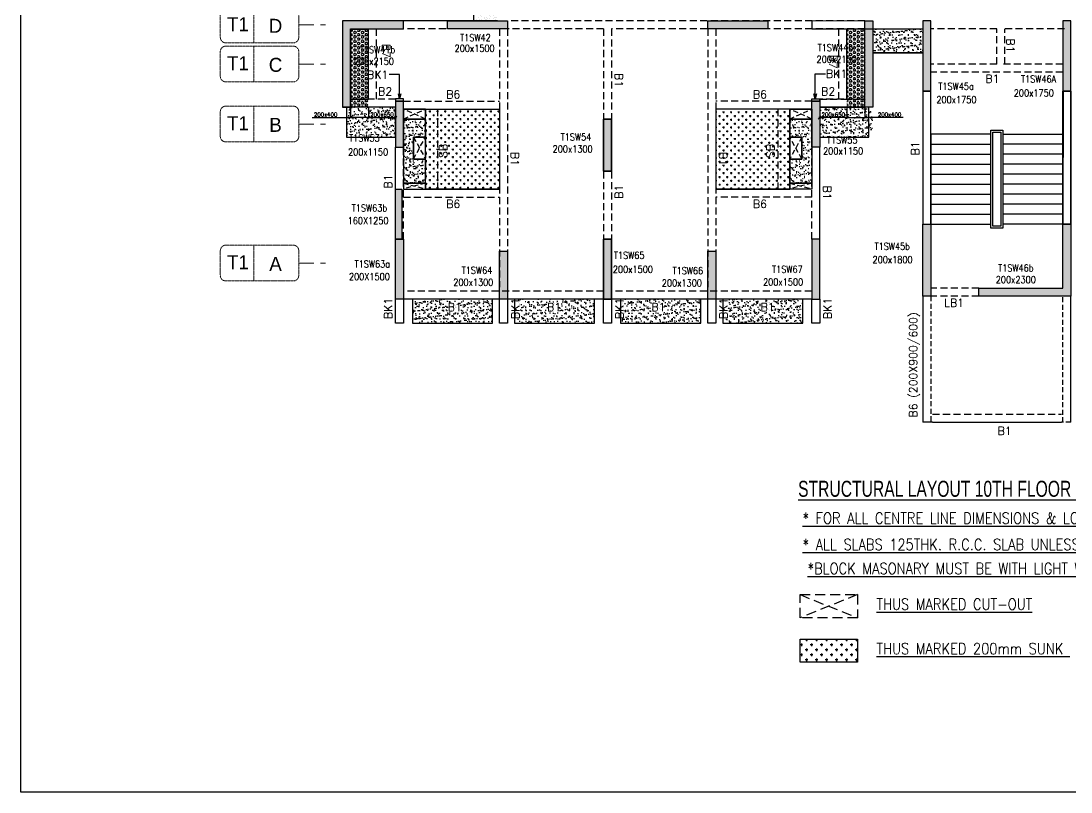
# Model space of a CAD drawing. Header units: millimetres. Extents: x 1078357 to 2594950, y -5122486 to -4636555.
# Drawn here: x 1919972 to 1946201, y -4681424 to -4662154 of the extents above; entities that cross this region are included whole.
import ezdxf
from ezdxf.enums import TextEntityAlignment as Align

# ---------------------------------------------------------------- set-up
doc = ezdxf.new("R2010")
doc.units = ezdxf.units.MM
doc.header["$PDMODE"] = 35
for name, pattern in [('CONTINOUS', [0]), ('DGN STYLE 7', [8.34, 3.75, -1.67, 1.25, -1.67]), ('HIDDEN', [0.375, 0.25, -0.125]), ('New Retail block$0$CONTINOUS', [0])]:
    doc.linetypes.add(name, pattern=pattern)
doc.layers.get('0').update_dxf_attribs({"lineweight": 0})
doc.layers.get('Defpoints').update_dxf_attribs({"lineweight": 0})
for name, color, linetype, lineweight in [('A-_ANOTDIMA_D-', 6, 'Continuous', 13), ('Boundary', 40, 'Continuous', 30), ('COL. NO.', 30, 'Continuous', 25), ('COL. SIZE', 7, 'Continuous', 25), ('DIM', 9, 'Continuous', 25), ('GRID LINE', 8, 'Continuous', 0), ('GRID NO', 8, 'DGN STYLE 7', 13), ('HATCH', 8, 'Continuous', 30)]:
    doc.layers.add(name, color=color, linetype=linetype, lineweight=lineweight)
for name, color, linetype in [('B-200x325', 201, 'HIDDEN'), ('B-200x400', 44, 'HIDDEN'), ('DROP SLAB', 8, 'Continuous'), ('NON STR. RCC WALL', 6, 'Continuous'), ('S TEXT', 7, 'Continuous'), ('S-BEAM', 3, 'HIDDEN'), ('S-BEAM NO.', 6, 'Continuous'), ('S-COLUMN', 1, 'Continuous'), ('S-CUTOUT', 8, 'HIDDEN'), ('S-LEGEND', 7, 'Continuous'), ('S-SLAB-PROJECTION', 54, 'New Retail block$0$CONTINOUS'), ('S-STAIR', 31, 'Continuous'), ('SLAB FOLD', 8, 'Continuous')]:
    doc.layers.add(name, color=color, linetype=linetype)
doc.styles.add('Roman', font='romans')
doc.styles.add('ROMANS', font='romans.shx', dxfattribs={"width": 0.85})
doc.styles.add('SANSSERIF', font='sas_____.pfb')
doc.styles.get("Standard").update_dxf_attribs({"font": 'Adani Regular.ttf', "height": 500})
doc.dimstyles.new('HARESH', dxfattribs={"dimtxt": 150, "dimasz": 75, "dimexe": 0, "dimexo": 0, "dimgap": 25, "dimtad": 1, "dimdec": 0, "dimdsep": 46, "dimtxsty": 'Roman', "dimblk": 'OBLIQUE', "dimcen": 225, "dimdle": 25, "dimclrd": 2, "dimclre": 2, "dimclrt": 7, "dimadec": 8, "dimazin": 1, "dimtfac": 1, "dimtdec": 0, "dimtmove": 0, "dimatfit": 0, "dimfxl": 1, "dimlwd": -1, "dimlwe": -1, "dimarcsym": 0})
pattern_1 = [(180, (-262423.066, 4896839.58), (-7e-15, -54.99261315), [31.75, -63.5]), (300, (-262423.066, 4896839.58), (47.625, 27.49630658), [31.75, -63.5]), (240, (-262454.816, 4896839.58), (47.625, -27.49630658), [31.75, -63.5])]

# ---------------------------------------------------------------- blocks, each defined once
blk = doc.blocks.new('_Oblique')
at = {"color": 0, "linetype": 'ByBlock', "lineweight": -2}
blk.add_line((-0.5, -0.5), (0.5, 0.5), dxfattribs=at)
blk = doc.blocks.new('*D1351')
at = {"layer": 'Defpoints', "color": 0, "ltscale": 700, "transparency": 16777216}
for p in [(1928201, -4664304, 0), (1928651, -4664304, 0), (1928201, -4664570)]:
    blk.add_point(p, dxfattribs=at)
at = {"layer": 'DIM', "color": 2, "ltscale": 700, "transparency": 16777216}
for p, q in [((1928201, -4664304), (1928201, -4664570)), ((1928651, -4664304), (1928651, -4664570)), ((1927245, -4664570), (1928201, -4664570)), ((1928201, -4664570), (1928126, -4664570)), ((1928651, -4664570), (1928201, -4664570)), ((1928651, -4664570), (1928201, -4664570)), ((1928651, -4664570), (1928726, -4664570))]:
    blk.add_line(p, q, dxfattribs=at)
at = {"layer": 'DIM', "color": 2, "ltscale": 700, "transparency": 16777216, "xscale": 75, "yscale": 75, "zscale": 75}
blk.add_blockref('_Oblique', (1928201, -4664570), dxfattribs=at)
at = {"layer": 'DIM', "color": 2, "ltscale": 700, "transparency": 16777216, "xscale": 75, "yscale": 75, "zscale": 75, "rotation": 180}
blk.add_blockref('_Oblique', (1928651, -4664570), dxfattribs=at)
at = {"layer": 'DIM', "color": 7, "ltscale": 700, "transparency": 16777216, "insert": (1927582, -4664495), "char_height": 150, "attachment_point": 5, "style": 'Roman'}
blk.add_mtext('{\\H0.666667x;200x400}', dxfattribs=at)
blk = doc.blocks.new('*D1352')
at = {"layer": 'Defpoints', "color": 0, "ltscale": 700, "transparency": 16777216}
for p in [(1928651, -4664304), (1929326, -4664304, 0), (1929326, -4664570)]:
    blk.add_point(p, dxfattribs=at)
at = {"layer": 'DIM', "color": 2, "ltscale": 700, "transparency": 16777216}
for p, q in [((1928651, -4664304), (1928651, -4664570)), ((1929326, -4664304), (1929326, -4664570)), ((1928626, -4664570), (1929351, -4664570))]:
    blk.add_line(p, q, dxfattribs=at)
at = {"layer": 'DIM', "color": 2, "ltscale": 700, "transparency": 16777216, "xscale": 75, "yscale": 75, "zscale": 75, "rotation": 180}
blk.add_blockref('_Oblique', (1928651, -4664570), dxfattribs=at)
at = {"layer": 'DIM', "color": 2, "ltscale": 700, "transparency": 16777216, "xscale": 75, "yscale": 75, "zscale": 75}
blk.add_blockref('_Oblique', (1929326, -4664570), dxfattribs=at)
at = {"layer": 'DIM', "color": 7, "ltscale": 700, "transparency": 16777216, "insert": (1928989, -4664495), "char_height": 150, "attachment_point": 5, "style": 'Roman'}
blk.add_mtext('{\\H0.666667x;200x650}', dxfattribs=at)
blk = doc.blocks.new('*D1353')
at = {"layer": 'Defpoints', "color": 0, "ltscale": 700, "transparency": 16777216}
for p in [(1940601, -4664304, 0), (1941051, -4664304, 0), (1941051, -4664570)]:
    blk.add_point(p, dxfattribs=at)
at = {"layer": 'DIM', "color": 2, "ltscale": 700, "transparency": 16777216}
for p, q in [((1940601, -4664304), (1940601, -4664570)), ((1941051, -4664304), (1941051, -4664570)), ((1940601, -4664570), (1940526, -4664570)), ((1940601, -4664570), (1941051, -4664570)), ((1940601, -4664570), (1941051, -4664570)), ((1941051, -4664570), (1941126, -4664570)), ((1942007, -4664570), (1941051, -4664570))]:
    blk.add_line(p, q, dxfattribs=at)
at = {"layer": 'DIM', "color": 2, "ltscale": 700, "transparency": 16777216, "xscale": 75, "yscale": 75, "zscale": 75}
blk.add_blockref('_Oblique', (1940601, -4664570), dxfattribs=at)
at = {"layer": 'DIM', "color": 2, "ltscale": 700, "transparency": 16777216, "xscale": 75, "yscale": 75, "zscale": 75, "rotation": 180}
blk.add_blockref('_Oblique', (1941051, -4664570), dxfattribs=at)
at = {"layer": 'DIM', "color": 7, "ltscale": 700, "transparency": 16777216, "insert": (1941670, -4664495), "char_height": 150, "attachment_point": 5, "style": 'Roman'}
blk.add_mtext('{\\H0.666667x;200x400}', dxfattribs=at)
blk = doc.blocks.new('*D1354')
at = {"layer": 'Defpoints', "color": 0, "ltscale": 700, "transparency": 16777216}
for p in [(1939926, -4664304, 0), (1940601, -4664304), (1939926, -4664570)]:
    blk.add_point(p, dxfattribs=at)
at = {"layer": 'DIM', "color": 2, "ltscale": 700, "transparency": 16777216}
for p, q in [((1939926, -4664304), (1939926, -4664570)), ((1940601, -4664304), (1940601, -4664570)), ((1940626, -4664570), (1939901, -4664570))]:
    blk.add_line(p, q, dxfattribs=at)
at = {"layer": 'DIM', "color": 2, "ltscale": 700, "transparency": 16777216, "xscale": 75, "yscale": 75, "zscale": 75, "rotation": 180}
blk.add_blockref('_Oblique', (1939926, -4664570), dxfattribs=at)
at = {"layer": 'DIM', "color": 2, "ltscale": 700, "transparency": 16777216, "xscale": 75, "yscale": 75, "zscale": 75}
blk.add_blockref('_Oblique', (1940601, -4664570), dxfattribs=at)
at = {"layer": 'DIM', "color": 7, "ltscale": 700, "transparency": 16777216, "insert": (1940263, -4664495), "char_height": 150, "attachment_point": 5, "style": 'Roman'}
blk.add_mtext('{\\H0.666667x;200x650}', dxfattribs=at)
blk = doc.blocks.new('G$CD63B60BD')
at = {"layer": 'COL. NO.', "linetype": 'Continuous', "style": 'ROMANS', "width": 0.85}
for s, p in [('T1SW42', (1615, 6449, -320)), ('T1SW41b', (-891, 6149, -320)), ('T1SW44b', (10548, 6194, 0)), ('T1SW46A', (15627, 5414, -320)), ('T1SW45a', (13562, 5226, -320)), ('T1SW53', (-1158, 3938, -320)), ('T1SW54', (4127, 3966, -320)), ('T1SW55', (10776, 3890, -320)), ('T1SW63b', (-1092, 2189, 0)), ('T1SW45b', (11967, 1228, 0)), ('T1SW65', (5456, 1008, -320)), ('T1SW63a', (-1020, 792, 0)), ('T1SW64', (1654, 634, -320)), ('T1SW66', (6921, 620, -320)), ('T1SW67', (9408, 659, -320)), ('T1SW46b', (15055, 688, -320))]:
    blk.add_text(s, height=175, dxfattribs=at).set_placement(p)
at = {"layer": 'COL. SIZE', "linetype": 'Continuous', "style": 'ROMANS', "width": 0.85}
for s, p in [('200x1500', (1477, 6177, -320)), ('200x2150', (10519, 5907, -3)), ('200x2150', (-1039, 5853, -320)), ('200x1750', (13513, 4899, -320)), ('200x1750', (15446, 5066, -320)), ('200x1150', (-1184, 3585, -320)), ('200x1300', (3926, 3661, -320)), ('200x1150', (10683, 3616, -320)), ('160X1250', (-1193, 1876, 0)), ('200x1800', (11918, 901, 0)), ('200x1500', (5431, 656, -320)), ('200X1500', (-1161, 475, 0)), ('200x2300', (14996, 400, -320)), ('200x1300', (1444, 329, -320)), ('200x1300', (6654, 315, -320)), ('200x1500', (9183, 337, -320))]:
    blk.add_text(s, height=175, dxfattribs=at).set_placement(p)
blk = doc.blocks.new('Tower grid nomenclature-ex')
at = {"layer": 'GRID NO'}
blk.add_lwpolyline([(-1250, -600), (1750, -600, 0.414214), (2000, -350), (2000, 750, 0.414214), (1750, 1000), (-1250, 1000, 0.414214), (-1500, 750), (-1500, -350, 0.414214)], format="xyb", close=True, dxfattribs=at)
blk.add_lwpolyline([(0, 1000), (0, -600)], dxfattribs=at)
at = {"layer": 'GRID NO', "flags": 8}
for p in [(-1235, 400), (1788, 400)]:
    blk.add_attdef('GRID', text='', height=625, dxfattribs=at).set_placement(p, align=Align.MIDDLE_CENTER)

msp = doc.modelspace()

# ---------------------------------------------------------------- hatches: boundary and pattern name
at = {"layer": 'DROP SLAB'}
h = msp.add_hatch(dxfattribs=at)
h.set_pattern_fill('CROSS', color=8, scale=15, angle=0.03079)
h.set_pattern_definition([(180.03079016, (-12307337.68, 56224694.48), (-95.19879988, -95.30117261), [47.625, -142.875]), (270.03079016, (-12307361.51, 56224718.28), (95.30117261, -95.19879988), [47.625, -142.875])])
h.paths.add_polyline_path([(1930076.2, -4664353.8), (1931926.2, -4664353.8), (1931926.2, -4666353.6), (1930076.2, -4666353.6)])
h = msp.add_hatch(dxfattribs=at)
h.set_pattern_fill('CROSS', color=8, scale=15, angle=0.03079)
h.set_pattern_definition([(180.03079016, (-11210112.97, 51540675.29), (-95.19879988, -95.30117261), [47.625, -142.875]), (270.03079016, (-11210136.79, 51540699.09), (95.30117261, -95.19879988), [47.625, -142.875])])
h.paths.add_polyline_path([(1939176.2, -4664353.8), (1937326.2, -4664353.8), (1937326.2, -4666353.6), (1939176.2, -4666353.6)])
at = {"layer": 'HATCH'}
h = msp.add_hatch(dxfattribs=at)
h.set_pattern_fill('AR-SAND', color=8, scale=3, angle=179.97015)
h.set_pattern_definition([(37.4701541, (-1985806.82, 14021135.54), (-4.72361136, 146.8264517), [0, -115.824, 0, -129.54, 0, -123.825]), (7.4701541, (-1985806.82, 14021135.54), (134.9689868, 214.9772528), [0, -62.484, 0, -104.394, 0, -40.005]), (327.4701541, (-1985900.55, 14021135.59), (237.2979035, 0.3075449), [0, -38.1, 0, -137.16, 0, -179.07]), (317.4701541, (-1985900.55, 14021135.59), (229.1017424, 66.759465), [0, -19.05, 0, -89.916, 0, -102.87])])
h.paths.add_polyline_path([(1931876.4, -4660153.9), (1931276.4, -4660153.9), (1931276.4, -4662153.9), (1931876.4, -4662153.9)])
at = {"layer": 'HATCH', "ltscale": 1000}
h = msp.add_hatch(dxfattribs=at)
h.set_pattern_fill('HEX', color=8, scale=10, angle=180)
h.set_pattern_definition(pattern_1)
h.paths.add_polyline_path([(1928651.4, -4662364.4), (1928201.4, -4662364.4), (1928201.4, -4664303.6), (1928651.4, -4664303.6)])
h = msp.add_hatch(dxfattribs=at)
h.set_pattern_fill('HEX', color=8, scale=10, angle=180)
h.set_pattern_definition(pattern_1)
h.paths.add_polyline_path([(1941051, -4664303.8), (1940601, -4664303.8), (1940601.4, -4662353.8), (1941051.4, -4662353.8)])
at = {"layer": 'HATCH'}
h = msp.add_hatch(dxfattribs=at)
h.set_pattern_fill('AR-SAND', color=8, scale=3, angle=179.97015)
h.set_pattern_definition([(37.4701541, (-1995781.82, 14020335.54), (-4.72361136, 146.8264517), [0, -115.824, 0, -129.54, 0, -123.825]), (7.4701541, (-1995781.82, 14020335.54), (134.9689868, 214.9772528), [0, -62.484, 0, -104.394, 0, -40.005]), (327.4701541, (-1995875.55, 14020335.59), (237.2979035, 0.3075449), [0, -38.1, 0, -137.16, 0, -179.07]), (317.4701541, (-1995875.55, 14020335.59), (229.1017424, 66.759465), [0, -19.05, 0, -89.916, 0, -102.87])])
h.paths.add_polyline_path([(1942501.4, -4662353.7), (1941251.4, -4662353.7), (1941251.4, -4662953.9), (1942501.4, -4662953.9)])
h = msp.add_hatch(dxfattribs=at)
h.set_pattern_fill('AR-SAND', color=8, scale=3, angle=179.97015)
h.set_pattern_definition([(37.4701541, (-1996306.74, 14018385.62), (-4.72361136, 146.8264517), [0, -115.824, 0, -129.54, 0, -123.825]), (7.4701541, (-1996306.74, 14018385.62), (134.9689868, 214.9772528), [0, -62.484, 0, -104.394, 0, -40.005]), (327.4701541, (-1996400.47, 14018385.67), (237.2979035, 0.3075449), [0, -38.1, 0, -137.16, 0, -179.07]), (317.4701541, (-1996400.47, 14018385.67), (229.1017424, 66.759465), [0, -19.05, 0, -89.916, 0, -102.87])])
h.paths.add_polyline_path([(1929326.5, -4664303.8), (1928101.2, -4664303.8), (1928101.2, -4665053.8), (1929326.5, -4665053.8)])
h = msp.add_hatch(dxfattribs=at)
h.set_pattern_fill('AR-SAND', color=8, scale=3, angle=179.97015)
h.set_pattern_definition([(37.4701541, (-2008131.83, 14018385.61), (-4.72361136, 146.8264517), [0, -115.824, 0, -129.54, 0, -123.825]), (7.4701541, (-2008131.83, 14018385.6), (134.9689868, 214.9772528), [0, -62.484, 0, -104.394, 0, -40.005]), (327.4701541, (-2008225.56, 14018385.66), (237.2979035, 0.3075449), [0, -38.1, 0, -137.16, 0, -179.07]), (317.4701541, (-2008225.56, 14018385.66), (229.1017424, 66.759465), [0, -19.05, 0, -89.916, 0, -102.87])])
h.paths.add_polyline_path([(1941251.4, -4664303.8), (1939926.4, -4664303.8), (1939926.4, -4664903.8), (1941251.4, -4664903.8)])
h = msp.add_hatch(dxfattribs=at)
h.set_pattern_fill('AR-SAND', color=8, scale=3, angle=179.97015)
h.set_pattern_definition([(37.4701541, (-2008131.74, 14018385.61), (-4.72361136, 146.8264517), [0, -115.824, 0, -129.54, 0, -123.825]), (7.4701541, (-2008131.74, 14018385.6), (134.9689868, 214.9772528), [0, -62.484, 0, -104.394, 0, -40.005]), (327.4701541, (-2008225.47, 14018385.66), (237.2979035, 0.3075449), [0, -38.1, 0, -137.16, 0, -179.07]), (317.4701541, (-2008225.47, 14018385.66), (229.1017424, 66.759465), [0, -19.05, 0, -89.916, 0, -102.87])])
h.paths.add_polyline_path([(1941151.2, -4664303.8), (1939926.5, -4664303.8), (1939926.5, -4665053.8), (1941151.2, -4665053.8)])
h = msp.add_hatch(dxfattribs=at)
h.set_pattern_fill('AR-SAND', color=8, scale=3, angle=180.02985)
h.set_pattern_definition([(37.47015413, (-3092306.78, 18702404.82), (-4.72361136, 146.8264517), [0, -115.824, 0, -129.54, 0, -123.825]), (7.4701541, (-3092306.78, 18702404.82), (134.9689868, 214.9772528), [0, -62.484, 0, -104.394, 0, -40.005]), (327.4701541, (-3092400.51, 18702404.87), (237.2979035, 0.3075449), [0, -38.1, 0, -137.16, 0, -179.07]), (317.4701541, (-3092400.5, 18702404.87), (229.1017424, 66.759465), [0, -19.05, 0, -89.916, 0, -102.87])])
h.paths.add_polyline_path([(1929526.2, -4666203.8), (1930076.2, -4666203.8), (1930076.2, -4665603.8), (1929776.2, -4665603.8), (1929776.2, -4665053.8), (1930076.2, -4665053.8), (1930076.2, -4664603.8), (1929526.2, -4664603.8)])
h = msp.add_hatch(dxfattribs=at)
h.set_pattern_fill('AR-SAND', color=8, scale=3, angle=359.97015)
h.set_pattern_definition([(37.47015413, (-3082657, 18702404.82), (-4.72361136, 146.8264517), [0, -115.824, 0, -129.54, 0, -123.825]), (7.4701541, (-3082657, 18702404.82), (134.9689868, 214.9772528), [0, -62.484, 0, -104.394, 0, -40.005]), (327.4701541, (-3082750.72, 18702404.87), (237.2979035, 0.3075449), [0, -38.1, 0, -137.16, 0, -179.07]), (317.4701541, (-3082750.72, 18702404.87), (229.1017424, 66.759465), [0, -19.05, 0, -89.916, 0, -102.87])])
h.paths.add_polyline_path([(1939726.2, -4666203.8), (1939176.2, -4666203.8), (1939176.2, -4665603.8), (1939476.1, -4665603.8), (1939476.1, -4665053.8), (1939176.2, -4665053.8), (1939176.2, -4664603.8), (1939726.1, -4664603.8)])
h = msp.add_hatch(dxfattribs=at)
h.set_pattern_fill('AR-SAND', color=8, scale=3, angle=179.97015)
h.set_pattern_definition([(37.47015413, (-3085781.55, 18702404.81), (-4.72361136, 146.8264517), [0, -115.824, 0, -129.54, 0, -123.825]), (7.4701541, (-3085781.55, 18702404.8), (134.9689868, 214.9772528), [0, -62.484, 0, -104.394, 0, -40.005]), (327.4701541, (-3085875.27, 18702404.86), (237.2979035, 0.3075449), [0, -38.1, 0, -137.16, 0, -179.07]), (317.4701541, (-3085875.27, 18702404.86), (229.1017424, 66.759465), [0, -19.05, 0, -89.916, 0, -102.87])])
h.paths.add_polyline_path([(1931751.4, -4669103.8), (1929751.4, -4669103.8), (1929751.4, -4669703.8), (1931751.4, -4669703.8)])
h = msp.add_hatch(dxfattribs=at)
h.set_pattern_fill('AR-SAND', color=8, scale=3, angle=179.97015)
h.set_pattern_definition([(37.47015413, (-3088331.55, 18702404.81), (-4.72361136, 146.8264517), [0, -115.824, 0, -129.54, 0, -123.825]), (7.4701541, (-3088331.55, 18702404.8), (134.9689868, 214.9772528), [0, -62.484, 0, -104.394, 0, -40.005]), (327.4701541, (-3088425.27, 18702404.86), (237.2979035, 0.3075449), [0, -38.1, 0, -137.16, 0, -179.07]), (317.4701541, (-3088425.27, 18702404.86), (229.1017424, 66.759465), [0, -19.05, 0, -89.916, 0, -102.87])])
h.paths.add_polyline_path([(1934301.4, -4669103.8), (1932301.4, -4669103.8), (1932301.4, -4669703.8), (1934301.4, -4669703.8)])
h = msp.add_hatch(dxfattribs=at)
h.set_pattern_fill('AR-SAND', color=8, scale=3, angle=179.97015)
h.set_pattern_definition([(37.47015413, (-3090981.55, 18702404.81), (-4.72361136, 146.8264517), [0, -115.824, 0, -129.54, 0, -123.825]), (7.4701541, (-3090981.55, 18702404.8), (134.9689868, 214.9772528), [0, -62.484, 0, -104.394, 0, -40.005]), (327.4701541, (-3091075.27, 18702404.86), (237.2979035, 0.3075449), [0, -38.1, 0, -137.16, 0, -179.07]), (317.4701541, (-3091075.27, 18702404.86), (229.1017424, 66.759465), [0, -19.05, 0, -89.916, 0, -102.87])])
h.paths.add_polyline_path([(1936951.4, -4669103.8), (1934951.4, -4669103.8), (1934951.4, -4669703.8), (1936951.4, -4669703.8)])
h = msp.add_hatch(dxfattribs=at)
h.set_pattern_fill('AR-SAND', color=8, scale=3, angle=179.97015)
h.set_pattern_definition([(37.47015413, (-3093531.55, 18702404.81), (-4.72361136, 146.8264517), [0, -115.824, 0, -129.54, 0, -123.825]), (7.4701541, (-3093531.55, 18702404.8), (134.9689868, 214.9772528), [0, -62.484, 0, -104.394, 0, -40.005]), (327.4701541, (-3093625.27, 18702404.86), (237.2979035, 0.3075449), [0, -38.1, 0, -137.16, 0, -179.07]), (317.4701541, (-3093625.27, 18702404.86), (229.1017424, 66.759465), [0, -19.05, 0, -89.916, 0, -102.87])])
h.paths.add_polyline_path([(1939501.4, -4669103.8), (1937501.4, -4669103.8), (1937501.4, -4669703.8), (1939501.4, -4669703.8)])
at = {"layer": 'HATCH', "ltscale": 1000}
h = msp.add_hatch(dxfattribs=at)
h.set_pattern_fill('CROSS', color=8, scale=500, angle=180)
h.set_pattern_definition([(180, (3418248.2, -4080495.58), (-125, -125), [62.5, -187.5]), (270, (3418216.94, -4080464.33), (125, -125), [62.5, -187.5])])
h.paths.add_polyline_path([(1939432.4, -4677600.5), (1940868, -4677600.5), (1940868, -4678181.8), (1939432.4, -4678181.8)])
at = {"layer": 'S-COLUMN', "lineweight": 25, "extrusion": (1.00316e-06, -2.11765e-11, 1)}
h = msp.add_hatch(color=1, dxfattribs=at)
h.dxf.hatch_style = 1
h.paths.add_polyline_path([(1928201.2, -4662353.8), (1929526.2, -4662353.8), (1929526.2, -4662153.8), (1928001.2, -4662153.8), (1928001.2, -4664303.8), (1928201.2, -4664303.8)])
at = {"layer": 'S-COLUMN', "lineweight": 25}
h = msp.add_hatch(color=1, dxfattribs=at)
h.dxf.hatch_style = 1
h.paths.add_polyline_path([(1930626.2, -4662153.8), (1932126.2, -4662153.8), (1932126.2, -4662353.8), (1930626.2, -4662353.8)])
h = msp.add_hatch(color=1, dxfattribs=at)
h.dxf.hatch_style = 1
h.paths.add_polyline_path([(1937126.2, -4662153.8), (1938626.2, -4662153.8), (1938626.2, -4662353.8), (1937126.2, -4662353.8)])
h = msp.add_hatch(color=1, dxfattribs=at)
h.dxf.hatch_style = 1
h.paths.add_polyline_path([(1941051.2, -4662153.8), (1941251.2, -4662153.8), (1941251.2, -4664303.8), (1941051.2, -4664303.8)])
h = msp.add_hatch(color=1, dxfattribs=at)
h.dxf.hatch_style = 1
h.paths.add_polyline_path([(1942701.2, -4663903.8), (1942701.2, -4662153.8), (1942501.2, -4662153.8), (1942501.2, -4663903.8), (1942701.2, -4663903.8)], is_closed=False)
h = msp.add_hatch(color=1, dxfattribs=at)
h.dxf.hatch_style = 1
h.paths.add_polyline_path([(1946001.2, -4662153.9), (1946001.2, -4663903.8), (1946201.2, -4663903.8), (1946201.2, -4662153.9), (1946001.2, -4662153.9)], is_closed=False)
at = {"layer": 'S-COLUMN', "lineweight": 25, "extrusion": (1.00316e-06, -2.11765e-11, 1)}
h = msp.add_hatch(color=1, dxfattribs=at)
h.dxf.hatch_style = 1
h.paths.add_polyline_path([(1929526.2, -4664153.8), (1929326.2, -4664153.8), (1929326.2, -4665303.8), (1929526.2, -4665303.8)])
at = {"layer": 'S-COLUMN', "lineweight": 25, "extrusion": (-1.00316e-06, -1.91639e-11, 1)}
h = msp.add_hatch(color=1, dxfattribs=at)
h.dxf.hatch_style = 1
h.paths.add_polyline_path([(1939726.2, -4664153.8), (1939926.2, -4664153.8), (1939926.2, -4665303.8), (1939726.2, -4665303.8)])
at = {"layer": 'S-COLUMN', "lineweight": 25, "extrusion": (1.00316e-06, -2.11765e-11, 1)}
h = msp.add_hatch(color=1, dxfattribs=at)
h.dxf.hatch_style = 1
h.paths.add_polyline_path([(1934726.2, -4664603.8), (1934526.2, -4664603.8), (1934526.2, -4665903.8), (1934726.2, -4665903.8)])
at = {"layer": 'S-COLUMN', "lineweight": 25, "extrusion": (-1.00316e-06, -1.91639e-11, 1)}
h = msp.add_hatch(color=1, dxfattribs=at)
h.dxf.hatch_style = 1
h.paths.add_polyline_path([(1934526.2, -4664603.8), (1934726.2, -4664603.8), (1934726.2, -4665903.8), (1934526.2, -4665903.8)])
at = {"layer": 'S-COLUMN', "lineweight": 25, "extrusion": (1.00316e-06, -2.11765e-11, 1)}
h = msp.add_hatch(color=1, dxfattribs=at)
h.dxf.hatch_style = 1
h.paths.add_polyline_path([(1929486.2, -4667603.8), (1929326.2, -4667603.8), (1929326.2, -4666353.6), (1929486.2, -4666353.6)])
at = {"layer": 'S-COLUMN', "lineweight": 25}
h = msp.add_hatch(color=1, dxfattribs=at)
h.dxf.hatch_style = 1
h.paths.add_polyline_path([(1942701.2, -4669033.8), (1942701.2, -4667233.8), (1942501.2, -4667233.8), (1942501.2, -4669033.8)])
h = msp.add_hatch(color=1, dxfattribs=at)
h.dxf.hatch_style = 1
h.paths.add_polyline_path([(1946201.2, -4669033.9), (1946201.2, -4667233.8), (1946001.2, -4667233.8), (1946001.2, -4668833.9), (1943901.2, -4668833.8), (1943901.2, -4669033.8)])
at = {"layer": 'S-COLUMN', "lineweight": 25, "extrusion": (1.00316e-06, -2.11765e-11, 1)}
h = msp.add_hatch(color=1, dxfattribs=at)
h.dxf.hatch_style = 1
h.paths.add_polyline_path([(1929526.2, -4669103.8), (1929326.2, -4669103.8), (1929326.2, -4667603.8), (1929526.2, -4667603.8)])
at = {"layer": 'S-COLUMN', "lineweight": 25, "extrusion": (-1.00316e-06, -1.91639e-11, 1)}
h = msp.add_hatch(color=1, dxfattribs=at)
h.dxf.hatch_style = 1
h.paths.add_polyline_path([(1934526.2, -4669103.8), (1934726.2, -4669103.8), (1934726.2, -4667603.8), (1934526.2, -4667603.8)])
at = {"layer": 'S-COLUMN', "lineweight": 25, "extrusion": (1.00316e-06, -2.11765e-11, 1)}
h = msp.add_hatch(color=1, dxfattribs=at)
h.dxf.hatch_style = 1
h.paths.add_polyline_path([(1934726.2, -4669103.8), (1934526.2, -4669103.8), (1934526.2, -4667603.8), (1934726.2, -4667603.8)])
at = {"layer": 'S-COLUMN', "lineweight": 25, "extrusion": (-1.00316e-06, -1.91639e-11, 1)}
h = msp.add_hatch(color=1, dxfattribs=at)
h.dxf.hatch_style = 1
h.paths.add_polyline_path([(1939726.2, -4669103.8), (1939926.2, -4669103.8), (1939926.2, -4667603.8), (1939726.2, -4667603.8)])
at = {"layer": 'S-COLUMN', "lineweight": 25}
h = msp.add_hatch(color=1, dxfattribs=at)
h.dxf.hatch_style = 1
h.paths.add_polyline_path([(1932126.2, -4667903.8), (1932126.2, -4669103.8), (1931926.2, -4669103.8), (1931926.2, -4667903.8)])
h = msp.add_hatch(color=1, dxfattribs=at)
h.dxf.hatch_style = 1
h.paths.add_polyline_path([(1937326.2, -4667903.8), (1937326.2, -4669103.8), (1937126.2, -4669103.8), (1937126.2, -4667903.8)])

# ---------------------------------------------------------------- linework, layer by layer
at = {"layer": 'B-200x400', "linetype": 'HIDDEN', "ltscale": 500}
for p, q in [((1928651.4, -4664103.8, 0), (1928201.4, -4664103.8, 0)), ((1940601, -4664103.8, 0), (1941051, -4664103.8, 0))]:
    msp.add_line(p, q, dxfattribs=at)
at = {"layer": 'B-200x400', "linetype": 'ByBlock', "ltscale": 500}
for p, q in [((1928651.4, -4664303.8, 0), (1928201.4, -4664303.8, 0)), ((1940601, -4664303.8, 0), (1941051, -4664303.8, 0))]:
    msp.add_line(p, q, dxfattribs=at)
at = {"layer": 'Boundary', "ltscale": 700, "elevation": 0}
msp.add_lwpolyline([(1919972.4, -4636994.1), (2025785.6, -4636994.1), (2025785.6, -4681423.9), (1919972.4, -4681423.9)], close=True, dxfattribs=at)
at = {"layer": 'DROP SLAB', "color": 3, "linetype": 'CONTINOUS', "ltscale": 500, "elevation": 0}
for points in [[(1929526.4, -4664603.8), (1930076.2, -4664603.8), (1930076.2, -4664353.9), (1929526.4, -4664353.9)], [(1930076.2, -4664353.8), (1931926.2, -4664353.8), (1931926.2, -4666353.6), (1930076.2, -4666353.6)], [(1939176.2, -4664353.8), (1937326.2, -4664353.8), (1937326.2, -4666353.6), (1939176.2, -4666353.6)], [(1939726, -4664603.8), (1939176.2, -4664603.8), (1939176.2, -4664353.9), (1939726, -4664353.9)], [(1929776.2, -4665603.8), (1930076.2, -4665603.8), (1930076.2, -4665053.8), (1929776.2, -4665053.8)], [(1939476.1, -4665603.8), (1939176.2, -4665603.8), (1939176.2, -4665053.8), (1939476.1, -4665053.8)], [(1929526.2, -4666353.6), (1930076.2, -4666353.6), (1930076.2, -4666203.8), (1929526.2, -4666203.8)], [(1939726.2, -4666353.6), (1939176.1, -4666353.6), (1939176.1, -4666203.8), (1939726.2, -4666203.8)]]:
    msp.add_lwpolyline(points, close=True, dxfattribs=at)
at = {"layer": 'GRID LINE', "linetype": 'DGN STYLE 7', "ltscale": 100, "elevation": 0}
for points in [[(1926911, -4662253.8), (1927718, -4662253.8)], [(1926911, -4663228.8), (1927718, -4663228.8)], [(1926911, -4664728.8), (1927718, -4664728.8)], [(1926911, -4668203.8), (1927718, -4668203.8)]]:
    msp.add_lwpolyline(points, dxfattribs=at)
at = {"layer": 'NON STR. RCC WALL', "elevation": 0}
for points in [[(1941051.2, -4662154.3), (1939726.2, -4662154), (1939726.2, -4662353.5), (1941051.2, -4662353.7)], [(1942700.9, -4667233.8), (1942701.2, -4663903.8), (1942501.7, -4663903.8), (1942501.5, -4667233.8)], [(1946200.9, -4667233.8), (1946201.2, -4663903.8), (1946001.7, -4663903.8), (1946001.5, -4667233.8)]]:
    msp.add_lwpolyline(points, close=True, dxfattribs=at)
at = {"layer": 'S-BEAM', "linetype": 'CONTINOUS', "ltscale": 700}
for p, q in [((1931876.4, -4662153.8, 0), (1929526.4, -4662153.8, 0)), ((1941251.3, -4662353.7, 0), (1942501.4, -4662353.7, 0)), ((1929326.4, -4664303.8, 0), (1928001.4, -4664303.8, 0)), ((1929326.2, -4664303.8, 0), (1928651.4, -4664303.8, 0)), ((1939926.2, -4664303.8, 0), (1940601, -4664303.8, 0)), ((1929326.4, -4667603.8, 0), (1929326.4, -4665303.7, 0)), ((1939926.4, -4667603.8, 0), (1939926.4, -4665303.7, 0)), ((1929326.2, -4669703.8, 0), (1929326.2, -4669103.8, 0)), ((1929526.2, -4669103.8, 0), (1929526.2, -4669703.8, 0)), ((1934526.4, -4669103.8, 0), (1929526.4, -4669103.8, 0)), ((1931926.2, -4669703.8, 0), (1931926.2, -4669103.8, 0)), ((1932126.2, -4669103.8, 0), (1932126.2, -4669703.8, 0)), ((1934526.2, -4669703.7, 0), (1934526.2, -4669103.7, 0)), ((1934726.2, -4669103.7, 0), (1934726.2, -4669703.7, 0)), ((1939726.4, -4669103.8, 0), (1934726.4, -4669103.8, 0)), ((1937126.2, -4669703.8, 0), (1937126.2, -4669103.8, 0)), ((1937326.2, -4669103.8, 0), (1937326.2, -4669703.8, 0)), ((1939726.2, -4669703.8, 0), (1939726.2, -4669103.8, 0)), ((1939926.2, -4669103.8, 0), (1939926.2, -4669703.8, 0)), ((1929526.2, -4669703.8, 0), (1929326.2, -4669703.8, 0)), ((1932126.2, -4669703.8, 0), (1931926.2, -4669703.8, 0)), ((1934726.2, -4669703.7, 0), (1934526.2, -4669703.7, 0)), ((1937326.2, -4669703.8, 0), (1937126.2, -4669703.8, 0)), ((1939926.2, -4669703.8, 0), (1939726.2, -4669703.8, 0)), ((1942741.3, -4672183.9, 0), (1945961.3, -4672183.9, 0))]:
    msp.add_line(p, q, dxfattribs=at)
at = {"layer": 'S-BEAM', "linetype": 'HIDDEN', "ltscale": 700}
for p, q in [((1941051.2, -4662153.8, 0), (1932176.4, -4662153.8, 0)), ((1934526.4, -4662353.8, 0), (1929526.4, -4662353.8, 0)), ((1931926.4, -4662353.8, 0), (1931926.4, -4668803.7, 0)), ((1932126.4, -4662353.8, 0), (1932126.4, -4668803.7, 0)), ((1934526.4, -4662353.8, 0), (1934526.4, -4664603.8, 0)), ((1941051.2, -4662353.8, 0), (1934726.4, -4662353.8, 0)), ((1934726.4, -4662353.8, 0), (1934726.4, -4664603.8, 0)), ((1937126.4, -4662353.8, 0), (1937126.4, -4668803.7, 0)), ((1937326.4, -4662353.8, 0), (1937326.4, -4668803.7, 0)), ((1944351.4, -4662353.7, 0), (1942701.4, -4662353.7, 0)), ((1944351.4, -4663233.8, 0), (1944351.4, -4662353.7, 0)), ((1946041.4, -4662353.7, 0), (1944501.4, -4662353.7, 0)), ((1944551.4, -4663233.8, 0), (1944551.4, -4662353.7, 0)), ((1944351.4, -4663233.8, 0), (1942701.4, -4663233.8, 0)), ((1946001.4, -4663233.8, 0), (1944501.4, -4663233.8, 0)), ((1946001.4, -4663433.8, 0), (1942701.4, -4663433.8, 0)), ((1929326.4, -4664103.8, 0), (1928201.4, -4664103.8, 0)), ((1929326.2, -4664103.8, 0), (1928651.4, -4664103.8, 0)), ((1939926.2, -4664103.8, 0), (1940601, -4664103.8, 0)), ((1941051.4, -4664103.8, 0), (1939926.4, -4664103.8, 0)), ((1930076.1, -4664354.1, 0), (1930076.1, -4666353.9, 0)), ((1930376.1, -4664354.1, 0), (1930376.1, -4666353.9, 0)), ((1938876.1, -4664353.8, 0), (1938876.1, -4666353.6, 0)), ((1934526.4, -4664603.8, 0), (1934526.4, -4667603.8, 0)), ((1934726.4, -4664603.8, 0), (1934726.4, -4667603.8, 0)), ((1929526.4, -4667603.8, 0), (1929526.4, -4665303.7, 0)), ((1939726.4, -4667603.8, 0), (1939726.4, -4665303.7, 0)), ((1934526.4, -4668903.8, 0), (1929526.4, -4668903.8, 0)), ((1939726.4, -4668903.8, 0), (1934726.4, -4668903.8, 0)), ((1943901.3, -4668833.8, 0), (1942701.3, -4668833.8, 0)), ((1943901.4, -4668833.7, 0), (1942701.4, -4668833.7, 0)), ((1943901.4, -4669033.7, 0), (1942701.4, -4669033.7, 0)), ((1942741.3, -4671983.9, 0), (1945961.3, -4671983.9, 0))]:
    msp.add_line(p, q, dxfattribs=at)
at = {"layer": 'S-BEAM', "linetype": 'Continuous', "ltscale": 700}
for p, q in [((1928651.4, -4664103.8, 0), (1928651.4, -4662364.4, 0)), ((1940601.1, -4664103.8, 0), (1940601.1, -4662364.4, 0)), ((1939926.2, -4664153.6, 0), (1939926.2, -4664103.6, 0)), ((1929526.4, -4664353.8, 0), (1931926.2, -4664353.8, 0)), ((1939726.1, -4664353.8, 0), (1937326.2, -4664353.8, 0)), ((1939176.2, -4666353.6, 0), (1939176.2, -4664353.8, 0)), ((1941251.4, -4664303.8, 0), (1939926.4, -4664303.8, 0)), ((1929526.2, -4666353.6, 0), (1931926.2, -4666353.6, 0)), ((1939726.2, -4666353.6, 0), (1937326.2, -4666353.6, 0))]:
    msp.add_line(p, q, dxfattribs=at)
at = {"layer": 'S-BEAM', "ltscale": 700}
for p, q in [((1928851.4, -4664103.8, 0), (1928851.4, -4662353.8)), ((1940401.1, -4664103.8, 0), (1940401.1, -4662353.8)), ((1929526.4, -4664153.8, 0), (1931926.2, -4664153.8, 0)), ((1939726.1, -4664153.8, 0), (1937326.2, -4664153.8, 0)), ((1929326.2, -4665103.7, 0), (1929326.2, -4665103.7, 0)), ((1929326.2, -4665303.7, 0), (1929326.9, -4665303.7, 0)), ((1929326.4, -4665103.7, 0), (1929326.4, -4665103.7, 0)), ((1929326.4, -4665303.7, 0), (1929327.1, -4665303.7, 0)), ((1929526.2, -4666553.6, 0), (1931926.2, -4666553.6, 0)), ((1939726.2, -4666553.6, 0), (1937326.2, -4666553.6, 0))]:
    msp.add_line(p, q, dxfattribs=at)
at = {"layer": 'S-BEAM', "linetype": 'ByBlock', "ltscale": 700}
msp.add_line((1939176.1, -4664353.8, 0), (1939176.1, -4666353.6, 0), dxfattribs=at)
at = {"layer": 'S-BEAM', "linetype": 'ByBlock', "ltscale": 500}
for p, q in [((1942501.3, -4669033.9, 0), (1942501.3, -4672183.9, 0)), ((1946201.3, -4672183.9, 0), (1946201.3, -4669033.9, 0)), ((1942741.3, -4672183.9, 0), (1942501.3, -4672183.9, 0))]:
    msp.add_line(p, q, dxfattribs=at)
at = {"layer": 'S-BEAM', "linetype": 'HIDDEN', "ltscale": 500}
for p, q in [((1942701.3, -4669033.9, 0), (1942701.3, -4672183.9, 0)), ((1946001.3, -4672183.9, 0), (1946001.3, -4669033.9, 0)), ((1946201.3, -4672183.9, 0), (1945961.3, -4672183.9, 0))]:
    msp.add_line(p, q, dxfattribs=at)
at = {"layer": 'S-BEAM', "linetype": 'Continuous', "ltscale": 700, "elevation": 0}
for points in [[(1942701.2, -4663903.8), (1942501.2, -4663903.8), (1942501.2, -4667233.8), (1942701.2, -4667233.8)], [(1946001.2, -4663903.8), (1946201.2, -4663903.8), (1946201.2, -4667233.8), (1946001.2, -4667233.8)], [(1929526.5, -4664103.4), (1929326.5, -4664103.4), (1929326.5, -4664153.6), (1929526.5, -4664153.6)], [(1939926.4, -4664153.6), (1939726.4, -4664153.6), (1939726.4, -4664103.4), (1939926.4, -4664103.4)]]:
    msp.add_lwpolyline(points, close=True, dxfattribs=at)
at = {"layer": 'S-COLUMN', "color": 1, "lineweight": 25}
msp.add_line((1942501.2, -4663903.8, 0), (1942701.2, -4663903.8, 0), dxfattribs=at)
at = {"layer": 'S-COLUMN', "color": 1, "lineweight": 25, "extrusion": (1.00316e-06, -2.11765e-11, 1), "elevation": 1.9}
msp.add_lwpolyline([(1928201.2, -4662353.8), (1929526.2, -4662353.8), (1929526.2, -4662153.8), (1928001.2, -4662153.8), (1928001.2, -4664303.8), (1928201.2, -4664303.8), (1928201.2, -4662353.8)], dxfattribs=at)
at = {"layer": 'S-COLUMN', "color": 1, "lineweight": 25, "elevation": 0}
for points in [[(1930626.2, -4662153.8), (1932126.2, -4662153.8), (1932126.2, -4662353.8), (1930626.2, -4662353.8)], [(1937126.2, -4662153.8), (1938626.2, -4662153.8), (1938626.2, -4662353.8), (1937126.2, -4662353.8)], [(1941051.2, -4662153.8), (1941251.2, -4662153.8), (1941251.2, -4664303.8), (1941051.2, -4664303.8)], [(1942701.2, -4663903.8), (1942701.2, -4662153.8), (1942501.2, -4662153.8), (1942501.2, -4663903.8)], [(1941051.2, -4662353.8), (1941251.2, -4662353.8), (1941251.2, -4664303.8), (1941051.2, -4664303.8)], [(1931926.2, -4667903.8), (1932126.2, -4667903.8), (1932126.2, -4669103.8), (1931926.2, -4669103.8)], [(1937126.2, -4667904), (1937326.2, -4667904), (1937326.2, -4669103.8), (1937126.2, -4669103.8)]]:
    msp.add_lwpolyline(points, close=True, dxfattribs=at)
for points in [[(1946001.2, -4662153.9), (1946001.2, -4663903.8), (1946201.2, -4663903.8), (1946201.2, -4662153.9), (1946001.2, -4662153.9)], [(1942701.2, -4667233.8), (1942701.2, -4669033.8), (1942501.2, -4669033.8), (1942501.2, -4667233.8), (1942701.2, -4667233.8)], [(1946201.2, -4667233.8), (1946201.2, -4669033.9), (1943901.2, -4669033.8), (1943901.2, -4668833.8), (1946001.2, -4668833.9), (1946001.2, -4667233.8), (1946201.2, -4667233.8)]]:
    msp.add_lwpolyline(points, dxfattribs=at)
at = {"layer": 'S-COLUMN', "color": 1, "lineweight": 25, "extrusion": (1.00316e-06, -2.11765e-11, 1), "elevation": 1.9}
for points in [[(1929526.2, -4664153.8), (1929326.2, -4664153.8), (1929326.2, -4665303.8), (1929526.2, -4665303.8)], [(1934726.2, -4664603.8), (1934526.2, -4664603.8), (1934526.2, -4665903.8), (1934726.2, -4665903.8)], [(1929486.2, -4667603.8), (1929326.2, -4667603.8), (1929326.2, -4666353.6), (1929486.2, -4666353.6)], [(1929526.2, -4669103.8), (1929326.2, -4669103.8), (1929326.2, -4667603.8), (1929526.2, -4667603.8)], [(1934726.2, -4669103.8), (1934526.2, -4669103.8), (1934526.2, -4667603.8), (1934726.2, -4667603.8)]]:
    msp.add_lwpolyline(points, close=True, dxfattribs=at)
at = {"layer": 'S-COLUMN', "color": 1, "lineweight": 25, "extrusion": (-1.00316e-06, -1.91639e-11, 1), "elevation": -1.9}
for points in [[(1939726.2, -4664153.8), (1939926.2, -4664153.8), (1939926.2, -4665303.8), (1939726.2, -4665303.8)], [(1934526.2, -4664603.8), (1934726.2, -4664603.8), (1934726.2, -4665903.8), (1934526.2, -4665903.8)], [(1934526.2, -4669103.8), (1934726.2, -4669103.8), (1934726.2, -4667603.8), (1934526.2, -4667603.8)], [(1939726.2, -4669103.8), (1939926.2, -4669103.8), (1939926.2, -4667603.8), (1939726.2, -4667603.8)]]:
    msp.add_lwpolyline(points, close=True, dxfattribs=at)
at = {"layer": 'S-CUTOUT', "ltscale": 500}
for p, q in [((1929526.2, -4664603.8), (1930076.2, -4664353.8, 0)), ((1930076.2, -4664603.8, 0), (1929526.4, -4664353.8, 0)), ((1939726.1, -4664603.8, 0), (1939176.1, -4664353.8, 0)), ((1939176.2, -4664603.8, 0), (1939726, -4664353.8, 0)), ((1929776.2, -4665603.8), (1930076.2, -4665053.8)), ((1929776.2, -4665053.8), (1930076.2, -4665603.8, 0)), ((1939476.1, -4665603.8, 0), (1939176.1, -4665053.8, 0)), ((1939476.1, -4665053.8, 0), (1939176.2, -4665603.8, 0)), ((1929526.2, -4666203.8, 0), (1930076.2, -4666353.6, 0)), ((1930076.2, -4666203.8, 0), (1929527, -4666353.6, 0)), ((1939726.2, -4666203.8, 0), (1939176.1, -4666353.6, 0)), ((1939176.2, -4666203.8, 0), (1939725.3, -4666353.6, 0))]:
    msp.add_line(p, q, dxfattribs=at)
at = {"layer": 'S-CUTOUT', "ltscale": 1000}
for p, q in [((1939432.4, -4676490.9, 0.2), (1940868, -4677072.3, 0.2)), ((1940868, -4676490.9, 0.2), (1939432.4, -4677072.3, 0.2))]:
    msp.add_line(p, q, dxfattribs=at)
at = {"layer": 'S-CUTOUT', "ltscale": 1000, "elevation": 0.2}
msp.add_lwpolyline([(1939432.4, -4676490.9), (1940868, -4676490.9), (1940868, -4677072.3), (1939432.4, -4677072.3)], close=True, dxfattribs=at)
at = {"layer": 'S-LEGEND', "color": 1, "linetype": 'Continuous', "elevation": 0.2}
msp.add_lwpolyline([(1939432.4, -4677600.5), (1940868, -4677600.5), (1940868, -4678181.8), (1939432.4, -4678181.8)], close=True, dxfattribs=at)
at = {"layer": 'S-SLAB-PROJECTION'}
for p, q in [((1931276.4, -4660153.8, 0), (1931276.4, -4662153.8, 0)), ((1941251.4, -4662953.8, 0), (1942501.4, -4662953.8, 0)), ((1942501.4, -4662953.8, 0), (1941251.4, -4662953.8, 0))]:
    msp.add_line(p, q, dxfattribs=at)
at = {"layer": 'S-SLAB-PROJECTION', "elevation": 0}
for points in [[(1929326.5, -4664303.8), (1928101.2, -4664303.8), (1928101.2, -4665053.8), (1929326.5, -4665053.8)], [(1941151.2, -4664303.8), (1939926.5, -4664303.8), (1939926.5, -4665053.8), (1941151.2, -4665053.8)], [(1931751.4, -4669103.8), (1929751.4, -4669103.8), (1929751.4, -4669703.8), (1931751.4, -4669703.8)], [(1934301.4, -4669103.8), (1932301.4, -4669103.8), (1932301.4, -4669703.8), (1934301.4, -4669703.8)], [(1936951.4, -4669103.8), (1934951.4, -4669103.8), (1934951.4, -4669703.8), (1936951.4, -4669703.8)], [(1939501.4, -4669103.8), (1937501.4, -4669103.8), (1937501.4, -4669703.8), (1939501.4, -4669703.8)]]:
    msp.add_lwpolyline(points, close=True, dxfattribs=at)
at = {"layer": 'S-STAIR', "elevation": 0}
for points in [[(1944201.4, -4664983.8), (1942701.4, -4664983.8)], [(1942701.4, -4664983.8), (1942701.4, -4667233.8), (1944201.4, -4667233.8)], [(1944501.4, -4664983.8), (1946001.4, -4664983.8)], [(1946001.4, -4664983.8), (1946001.4, -4667233.8), (1944501.4, -4667233.8)], [(1942701.4, -4665233.8), (1944201.4, -4665233.8)], [(1946001.4, -4665233.8), (1944501.4, -4665233.8)], [(1942701.4, -4665483.8), (1944201.4, -4665483.8)], [(1946001.4, -4665483.8), (1944501.4, -4665483.8)], [(1942701.4, -4665733.8), (1944201.4, -4665733.8)], [(1946001.4, -4665733.8), (1944501.4, -4665733.8)], [(1942701.4, -4665983.8), (1944201.4, -4665983.8)], [(1946001.4, -4665983.8), (1944501.4, -4665983.8)], [(1942701.4, -4666233.8), (1944201.4, -4666233.8)], [(1946001.4, -4666233.8), (1944501.4, -4666233.8)], [(1942701.4, -4666483.8), (1944201.4, -4666483.8)], [(1946001.4, -4666483.8), (1944501.4, -4666483.8)], [(1942701.4, -4666733.8), (1944201.4, -4666733.8)], [(1946001.4, -4666733.8), (1944501.4, -4666733.8)], [(1942701.4, -4666983.8), (1944201.4, -4666983.8)], [(1946001.4, -4666983.8), (1944501.4, -4666983.8)]]:
    msp.add_lwpolyline(points, dxfattribs=at)
for points in [[(1944501.4, -4664883.8), (1944501.4, -4667333.8), (1944201.4, -4667333.8), (1944201.4, -4664883.8)], [(1944451.4, -4664933.8), (1944451.4, -4667283.8), (1944251.4, -4667283.8), (1944251.4, -4664933.8)]]:
    msp.add_lwpolyline(points, close=True, dxfattribs=at)
at = {"layer": 'SLAB FOLD', "color": 8, "ltscale": 1000, "elevation": 0}
msp.add_lwpolyline([(1928651.4, -4662364.4), (1928201.4, -4662364.4), (1928201.4, -4664103.8), (1928651.4, -4664103.8)], close=True, dxfattribs=at)
for points in [[(1929526.2, -4666203.8), (1930076.2, -4666203.8), (1930076.2, -4665603.8), (1929776.2, -4665603.8), (1929776.2, -4665053.8), (1930076.2, -4665053.8), (1930076.2, -4664603.8), (1929526.2, -4664603.8), (1929526.2, -4666203.8)], [(1939726.2, -4666203.8), (1939176.2, -4666203.8), (1939176.2, -4665603.8), (1939476.1, -4665603.8), (1939476.1, -4665053.8), (1939176.2, -4665053.8), (1939176.2, -4664603.8), (1939726.1, -4664603.8), (1939726.2, -4666203.8)]]:
    msp.add_lwpolyline(points, dxfattribs=at)

# ---------------------------------------------------------------- block references
at = {"layer": 'A-_ANOTDIMA_D-', "color": 2, "ltscale": 700}
msp.add_blockref('G$CD63B60BD', (1929326.2, -4669103.8, 0), dxfattribs=at)
at = {"layer": 'GRID NO'}
ref = msp.add_blockref('Tower grid nomenclature-ex', (1925791, -4662365.8, 0), dxfattribs=dict(at, xscale=0.56, yscale=0.56, zscale=0.56))
ref.add_attrib('GRID', 'D', dxfattribs={"height": 350}).set_placement((1926330.5, -4662274.3, 0), align=Align.MIDDLE_CENTER)
ref.add_attrib('GRID', 'T1', dxfattribs={"height": 350}).set_placement((1925391.5, -4662233.3, 0), align=Align.MIDDLE_CENTER)
ref = msp.add_blockref('Tower grid nomenclature-ex', (1925791, -4663340.8, 0), dxfattribs=dict(at, xscale=0.56, yscale=0.56, zscale=0.56))
ref.add_attrib('GRID', 'C', dxfattribs={"height": 350}).set_placement((1926330.5, -4663249.3, 0), align=Align.MIDDLE_CENTER)
ref.add_attrib('GRID', 'T1', dxfattribs={"height": 350}).set_placement((1925391.5, -4663208.3, 0), align=Align.MIDDLE_CENTER)
ref = msp.add_blockref('Tower grid nomenclature-ex', (1925791, -4664840.8, 0), dxfattribs=dict(at, xscale=0.56, yscale=0.56, zscale=0.56))
ref.add_attrib('GRID', 'B', dxfattribs={"height": 350}).set_placement((1926330.5, -4664749.3, 0), align=Align.MIDDLE_CENTER)
ref.add_attrib('GRID', 'T1', dxfattribs={"height": 350}).set_placement((1925391.5, -4664708.3, 0), align=Align.MIDDLE_CENTER)
ref = msp.add_blockref('Tower grid nomenclature-ex', (1925791, -4668315.8, 0), dxfattribs=dict(at, xscale=0.56, yscale=0.56, zscale=0.56))
ref.add_attrib('GRID', 'A', dxfattribs={"height": 350}).set_placement((1926330.5, -4668224.3, 0), align=Align.MIDDLE_CENTER)
ref.add_attrib('GRID', 'T1', dxfattribs={"height": 350}).set_placement((1925391.5, -4668183.3, 0), align=Align.MIDDLE_CENTER)

# ---------------------------------------------------------------- texts
at = {"layer": 'B-200x325', "linetype": 'Continuous', "ltscale": 700, "style": 'ROMANS'}
for rotation, p in [(0.00094, (1930595.7, -4664088.6, -2.7)), (359.99906, (1938256.7, -4664088.5, -2.7)), (0.00094, (1930595.7, -4666825.7, -2.7)), (359.99906, (1938256.7, -4666825.7, -2.7))]:
    msp.add_text('B6', height=200, rotation=rotation, dxfattribs=at).set_placement(p)
at = {"layer": 'S TEXT', "color": 1, "extrusion": (-1.33677e-08, 3.74197e-09, 1), "style": 'SANSSERIF', "width": 0.7}
msp.add_text('%%USTRUCTURAL LAYOUT 10TH FLOOR ROOF SLAB LVL.. (REFUGE FLOOR) (TOWER 1)', height=400, dxfattribs=at).set_placement((1939384.4, -4674045.6, 0.2))
at = {"layer": 'S-BEAM NO.', "linetype": 'HIDDEN', "ltscale": 700, "style": 'ROMANS'}
msp.add_text('B1', height=200, rotation=269.99906, dxfattribs=at).set_placement((1944589.2, -4662589.9, -2.7))
at = {"layer": 'S-BEAM NO.', "linetype": 'Continuous', "ltscale": 700, "style": 'ROMANS'}
for s, rotation, p in [('B7', 269.99906, (1928995.7, -4662724.2, -2.7)), ('B7', 269.99906, (1940164.3, -4662995.3, -2.7)), ('BK1', 0.00094, (1928618.8, -4663595.9, -2.7)), ('BK1', 0.00094, (1940079.5, -4663573, -2.7)), ('SB', 90.00094, (1930620.8, -4665578.2, -2.7)), ('SB', 90.00094, (1938792.4, -4665578, -2.7)), ('B1', 89.99906, (1942410.2, -4665513.2, -2.7))]:
    msp.add_text(s, height=200, rotation=rotation, dxfattribs=at).set_placement(p)
at = {"layer": 'S-BEAM NO.', "linetype": 'HIDDEN', "ltscale": 500, "style": 'ROMANS'}
for s, rotation, p in [('B1', 269.99906, (1934809.6, -4663455.7, -2.7)), ('B1', 359.99906, (1944061.9, -4663697.3, -2.7)), ('B1', 269.99906, (1932210.3, -4665425.1, -2.7)), ('B1', 269.99906, (1937410.3, -4665425.1, -2.7)), ('B1', 90.00094, (1929240.4, -4666341.6, -2.7)), ('B1', 90.00094, (1935009.6, -4666595.5, -2.7)), ('B1', 269.99906, (1940010.3, -4666268, -2.7)), ('B1', 0.00094, (1930631.8, -4669404.1, -2.7)), ('B1', 0.00094, (1933113.1, -4669404.1, -2.7)), ('B1', 0.00094, (1935719.3, -4669404.1, -2.7)), ('B1', 0.00094, (1938447.3, -4669404.1, -2.7)), ('LB1', 359.99906, (1943032.3, -4669297.3, -2.7)), ('LB1', 359.99906, (1943032.3, -4669297.3, -2.7)), ('LB1', 359.99906, (1943032.3, -4669297.3, -2.7)), ('LB1', 359.99906, (1943032.4, -4669297.2, -2.7)), ('B6 (200X900/600)', 90.00094, (1942358.6, -4672065.5, 47.3)), ('B1', 0.00094, (1944367.1, -4672498.7, -2.7))]:
    msp.add_text(s, height=200, rotation=rotation, dxfattribs=at).set_placement(p)
at = {"layer": 'S-BEAM NO.', "linetype": 'Continuous', "ltscale": 500, "style": 'ROMANS'}
for p in [(1928892.5, -4664013.2, -2.7), (1939959.9, -4664013.2, -2.7)]:
    msp.add_text('B2', height=200, dxfattribs=at).set_placement(p)
at = {"layer": 'S-BEAM NO.', "linetype": 'CONTINOUS', "ltscale": 700, "style": 'ROMANS'}
for p in [(1929244.2, -4669603.4, 50), (1932421.9, -4669603.4, 50), (1935021.8, -4669603.4, 50), (1937621.9, -4669603.4, 50), (1940221.9, -4669603.4, 50)]:
    msp.add_text('BK1', height=200, rotation=90, dxfattribs=at).set_placement(p)
at = {"layer": 'S-LEGEND', "color": 0, "linetype": 'Continuous', "style": 'ROMANS', "width": 0.85}
for s, p in [('%%U* FOR ALL CENTRE LINE DIMENSIONS & LOCATION REFER ARCH. DRG.', (1939496.6, -4674719.8, 0.2)), ('%%U* ALL SLABS 125THK. R.C.C. SLAB UNLESS OTHERWISE SPECIFIED.', (1939496.6, -4675378.1, 0.2)), ('%%UTHUS MARKED CUT-OUT', (1941343, -4676871.1, 0.2)), ('%%UTHUS MARKED 200mm SUNK ', (1941343, -4677980.6, 0.2))]:
    msp.add_text(s, height=280.28, dxfattribs=at).set_placement(p)
at = {"layer": 'S-LEGEND', "color": 0, "linetype": 'Continuous', "insert": (1939619.9, -4676073, 0.2), "char_height": 280.2804, "width": 26415.119, "attachment_point": 7, "style": 'ROMANS'}
msp.add_mtext('{\\L*BLOCK MASONARY MUST BE WITH LIGHT WEIGHT AERATED CONC. BLOCK DENSITY NOT MORE THAN 8.0KN/M\\fArial|b0|i0|c0|p34;\\l³}', dxfattribs=at)

# ---------------------------------------------------------------- dimensions: what is measured, and where the dimension line sits
at = {"layer": 'DIM', "ltscale": 700}
dim = msp.add_linear_dim(base=(1928201.4, -4664569.8, 0), p1=(1928651.4, -4664303.8, 0), p2=(1928201.4, -4664303.8, 0), text='{\\H0.666667x;200x400}', dimstyle='HARESH', override={"dimtxsty": 'Roman', "dimtmove": 1}, dxfattribs=at)
dim.commit()
dim.dimension.update_dxf_attribs({"geometry": '*D1351', "text_midpoint": (1927582, -4664548.1, 0), "dimtype": 160})
dim = msp.add_linear_dim(base=(1929326.4, -4664569.8, 0), p1=(1928651.4, -4664303.8, 0), p2=(1929326.4, -4664303.8, 0), text='{\\H0.666667x;200x650}', dimstyle='HARESH', override={"dimtxsty": 'Roman', "dimtmove": 1}, dxfattribs=at)
dim.commit()
dim.dimension.update_dxf_attribs({"geometry": '*D1352', "text_midpoint": (1928988.9, -4664494.8, 0)})
dim = msp.add_linear_dim(base=(1939926, -4664569.8, 0), p1=(1940601, -4664303.8, 0), p2=(1939926, -4664303.8, 0), angle=180, text='{\\H0.666667x;200x650}', dimstyle='HARESH', override={"dimtxsty": 'Roman', "dimtmove": 1}, dxfattribs=at)
dim.commit()
dim.dimension.update_dxf_attribs({"geometry": '*D1354', "text_midpoint": (1940263.5, -4664494.8, 0)})
dim = msp.add_linear_dim(base=(1941051, -4664569.8, 0), p1=(1940601, -4664303.8, 0), p2=(1941051, -4664303.8, 0), angle=180, text='{\\H0.666667x;200x400}', dimstyle='HARESH', override={"dimtxsty": 'Roman', "dimtmove": 1}, dxfattribs=at)
dim.commit()
dim.dimension.update_dxf_attribs({"geometry": '*D1353', "text_midpoint": (1941670.3, -4664548.1, 0), "dimtype": 160})

# ---------------------------------------------------------------- leaders
at = {"layer": 'S-BEAM NO.', "linetype": 'Continuous', "ltscale": 700}
for points in [[(1929431.2, -4664103.4, 0), (1929431.2, -4663493.7, 0), (1929172.4, -4663493.7, 0)], [(1939810, -4664103.4, 0), (1939810, -4663475.3, 0), (1940068.8, -4663475.3, 0)]]:
    msp.add_leader(points, dimstyle='HARESH', override={"dimasz": 125, "dimgap": 25, "dimtad": 0, "dimldrblk": 'Open30'}, dxfattribs=at)

doc.saveas('drawing.dxf')
